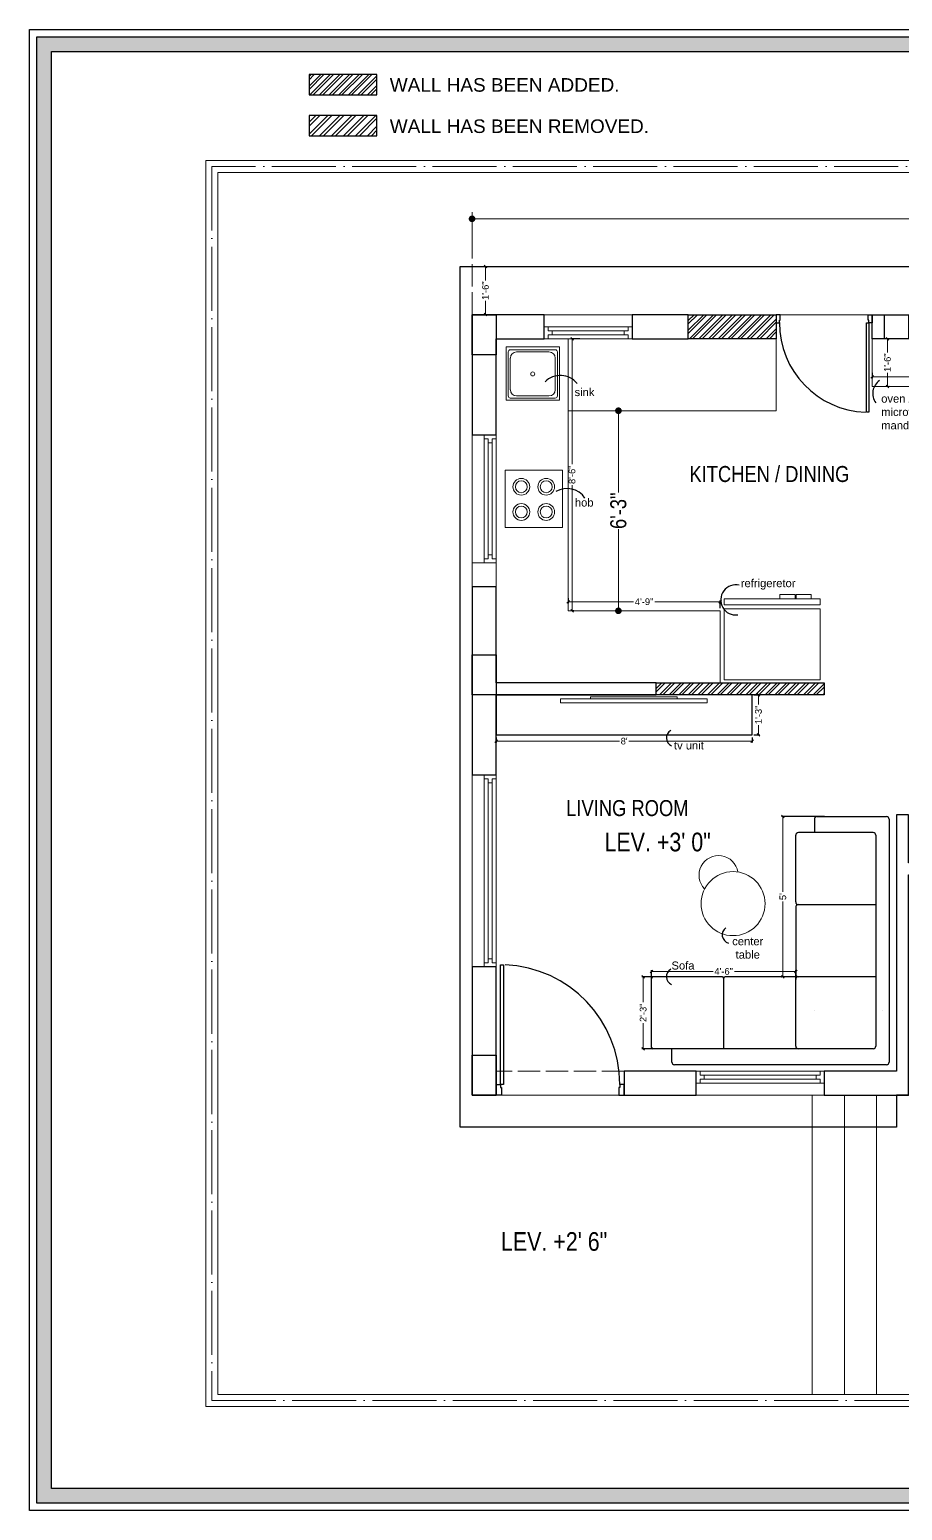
# Model space of a CAD drawing. Header units: millimetres. Extents: x 56222 to 154462, y -172610 to -121287.
# Drawn here: x 151867 to 152194, y -170544 to -169989 of the extents above; entities that cross this region are included whole.
import ezdxf

# ---------------------------------------------------------------- set-up
doc = ezdxf.new("R2010")
doc.units = ezdxf.units.MM
doc.header["$MEASUREMENT"] = 0
doc.header["$PDMODE"] = 35
doc.linetypes.add('ACAD_ISO02W100', pattern=[15, 12, -3])
doc.linetypes.add('ACAD_ISO04W100', pattern=[30, 24, -3, 0, -3])
doc.layers.get('Defpoints').update_dxf_attribs({"color": 220})
for name, color, linetype in [('AR DOOR', 40, 'Continuous'), ('AR ELE-5', 134, 'Continuous'), ('GROUND FLOOR  ( Text )', 251, 'Continuous'), ('str coll', 6, 'Continuous')]:
    doc.layers.add(name, color=color, linetype=linetype)
for name, color, linetype, lineweight in [('CENTERLINE ( COLUMN ) ~ DIM', 7, 'Continuous', 9), ('COLUMN', 1, 'Continuous', 30), ('dim05', 1, 'Continuous', 13), ('ELEVATION ( SPIRAL STAIR )', 250, 'Continuous', 9), ('FUR', 250, 'Continuous', 0), ('FURNITURE', 34, 'Continuous', 9), ('GROUND FLOOR', 7, 'Continuous', 9), ('GROUND FLOOR  ( PLINE )', 251, 'Continuous', 30), ('GROUND FLOOR ( DW_RAIL )', 7, 'Continuous', 9), ('Labelling', 1, 'Continuous', 25), ('NAME PLATE', 7, 'Continuous', 25), ('wall', 7, 'Continuous', 30)]:
    doc.layers.add(name, color=color, linetype=linetype, lineweight=lineweight)
doc.layers.add('XX~SLAB ( PLINE )', color=251, linetype='Continuous', plot=False)
doc.styles.add('Arial', font='arial.ttf')
doc.styles.add('Cn BT~6', font='swissc.ttf', dxfattribs={"height": 6})
doc.styles.add("Cn_BT_0'-0", font='swissc.ttf')
doc.styles.get("Standard").update_dxf_attribs({"font": 'arial.ttf', "height": 6})
doc.styles.add('style4', font='ARIALN.TTF')
doc.dimstyles.new('Cn BT~6', dxfattribs={"dimtxt": 0.18, "dimasz": 2.5, "dimexe": 2.5, "dimexo": 0, "dimgap": 0.09, "dimtad": 0, "dimdec": 3, "dimzin": 3, "dimdsep": 46, "dimlunit": 4, "dimtxsty": 'Cn BT~6', "dimblk": 'DOT', "dimcen": 0.09, "dimdle": 2, "dimclrd": 250, "dimclre": 250, "dimclrt": 5, "dimadec": 0, "dimazin": 0, "dimtfac": 0.75, "dimtdec": 3, "dimtofl": 0, "dimtmove": 0, "dimatfit": 3, "dimfxl": 1, "dimtolj": 1, "dimtzin": 0, "dimlwd": 15, "dimlwe": 15, "dimarcsym": 0})
doc.dimstyles.new('ISO-25', dxfattribs={"dimtxt": 2.5, "dimasz": 1, "dimexe": 0.5, "dimexo": 1, "dimtad": 0, "dimdec": 1, "dimlunit": 4, "dimtxsty": 'Standard', "dimblk": 'OBLIQUE', "dimcen": 2.5, "dimclrd": 1, "dimclre": 1, "dimclrt": 5, "dimadec": 0, "dimazin": 0, "dimtfac": 1, "dimtdec": 1, "dimtmove": 0, "dimatfit": 3, "dimfxl": 1, "dimlwd": -1, "dimarcsym": 0})

# ---------------------------------------------------------------- blocks, each defined once
blk = doc.blocks.new('_Dot')
at = {"color": 0, "linetype": 'ByBlock', "lineweight": -2}
blk.add_line((-0.5, 0), (-1, 0), dxfattribs=at)
at = {"color": 0, "linetype": 'ByBlock', "const_width": 0.5}
blk.add_lwpolyline([(-0.25, 0, 1), (0.25, 0, 1)], format="xyb", close=True, dxfattribs=at)
blk = doc.blocks.new('*D127')
at = {"layer": 'CENTERLINE ( COLUMN ) ~ DIM', "color": 250, "lineweight": 15, "transparency": 16777216}
for p, q in [((152033.19, -170071.58), (152033.19, -170057.16)), ((152035.69, -170059.66), (152226.85, -170059.66)), ((152435.69, -170059.66), (152244.54, -170059.66)), ((152438.19, -170071.58), (152438.19, -170057.16))]:
    blk.add_line(p, q, dxfattribs=at)
at = {"layer": 'Defpoints', "color": 0, "transparency": 16777216}
for p in [(152438.19, -170059.66), (152033.19, -170071.58), (152438.19, -170071.58)]:
    blk.add_point(p, dxfattribs=at)
at = {"layer": 'CENTERLINE ( COLUMN ) ~ DIM', "color": 250, "lineweight": 15, "transparency": 16777216, "xscale": 2.5, "yscale": 2.5, "zscale": 2.5, "rotation": 180}
blk.add_blockref('_Dot', (152033.19, -170059.66), dxfattribs=at)
at = {"layer": 'CENTERLINE ( COLUMN ) ~ DIM', "color": 250, "lineweight": 15, "transparency": 16777216, "xscale": 2.5, "yscale": 2.5, "zscale": 2.5}
blk.add_blockref('_Dot', (152438.19, -170059.66), dxfattribs=at)
at = {"layer": 'CENTERLINE ( COLUMN ) ~ DIM', "color": 5, "transparency": 16777216, "insert": (152235.69, -170059.66), "char_height": 6, "attachment_point": 5, "style": 'Cn BT~6'}
blk.add_mtext('\\A1;33\'-9"', dxfattribs=at)
blk = doc.blocks.new('_Oblique')
at = {"layer": 'wall', "color": 0, "lineweight": -2}
blk.add_line((-0.5, -0.5), (0.5, 0.5), dxfattribs=at)
blk = doc.blocks.new('*D126')
at = {"layer": 'Defpoints', "color": 0, "transparency": 16777216}
for p in [(152033.19, -170077.58), (152033.19, -170095.58), (152038.19, -170095.58)]:
    blk.add_point(p, dxfattribs=at)
at = {"layer": 'dim05', "color": 1, "linetype": 'Continuous', "lineweight": -2, "transparency": 16777216}
for p, q in [((152034.19, -170077.58), (152038.69, -170077.58)), ((152034.19, -170095.58), (152038.69, -170095.58))]:
    blk.add_line(p, q, dxfattribs=at)
at = {"layer": 'dim05', "color": 1, "linetype": 'Continuous', "transparency": 16777216}
for p, q in [((152038.19, -170077.58), (152038.19, -170082.75)), ((152038.19, -170095.58), (152038.19, -170090.41))]:
    blk.add_line(p, q, dxfattribs=at)
at = {"layer": 'dim05', "color": 1, "transparency": 16777216}
for p, rotation in [((152038.19, -170077.58), 90), ((152038.19, -170095.58), 270)]:
    blk.add_blockref('_Oblique', p, dxfattribs=dict(at, rotation=rotation))
at = {"layer": 'dim05', "color": 5, "lineweight": 25, "transparency": 16777216, "insert": (152038.19, -170086.58), "char_height": 2.5, "attachment_point": 5, "rotation": 90, "style": 'Arial'}
blk.add_mtext('1\'-6"', dxfattribs=at)
blk = doc.blocks.new('LAYOUT FILE')
at = {"layer": 'NAME PLATE', "true_color": 0xd39e00}
h = blk.add_hatch(color=42, dxfattribs=at)
h.paths.add_polyline_path([(3346889.83, -513806.18), (3346889.83, -514260.7), (3347535.56, -514260.7), (3347535.56, -513806.18)])
h.paths.add_polyline_path([(3346894.36, -513810.71), (3347531.03, -513810.71), (3347531.03, -514256.17), (3346894.36, -514256.17)], flags=16)
at = {"layer": 'NAME PLATE', "color": 42, "true_color": 0xd39e00}
for points in [[(3346887.56, -513803.91), (3347537.83, -513803.91), (3347537.83, -514262.96), (3346887.56, -514262.96)], [(3346889.83, -513806.18), (3347535.56, -513806.18), (3347535.56, -514260.7), (3346889.83, -514260.7)], [(3346894.36, -513810.71), (3347531.03, -513810.71), (3347531.03, -514256.17), (3346894.36, -514256.17)]]:
    blk.add_lwpolyline(points, close=True, dxfattribs=at)
blk = doc.blocks.new('*U157')
for points in [[(0, 0), (0, 1120), (30, 1120), (30, 0)], [(-40, 0), (0, 0), (0, -30), (10, -30), (10, -100), (-40, -100)], [(1160, 0), (1120, 0), (1120, -30), (1110, -30), (1110, -100), (1160, -100)]]:
    blk.add_lwpolyline(points, close=True)
at = {"layer": 'AR ELE-5', "linetype": 'ByBlock', "ltscale": 15}
blk.add_arc((-2, -1), 1122, 0.0347, 87.627, dxfattribs=at)
blk = doc.blocks.new('SED S')
at = {"layer": 'FURNITURE', "elevation": -0.07, "flags": 128}
for points in [[(3340639.61, -514630.85), (3340639.61, -514629.27), (3340645.24, -514629.27), (3340645.24, -514630.85)], [(3340645.71, -514630.85), (3340645.71, -514629.27), (3340651.34, -514629.27), (3340651.34, -514630.85)]]:
    blk.add_lwpolyline(points, dxfattribs=at)
at = {"layer": 'FURNITURE', "elevation": -0.07}
for points in [[(3340618.66, -514630.85), (3340618.66, -514633.06), (3340654.66, -514633.06), (3340654.66, -514630.85)], [(3340618.66, -514634.61), (3340618.66, -514661.17), (3340654.66, -514661.17), (3340654.66, -514634.61)]]:
    blk.add_lwpolyline(points, close=True, dxfattribs=at)
blk = doc.blocks.new('sf sfs')
at = {"layer": 'FURNITURE'}
blk.add_line((3348685.97, -514612.12), (3348664.42, -514612.12), dxfattribs=at)
blk.add_lwpolyline([(3348664.42, -514612.12), (3348664.42, -514590.57), (3348685.97, -514590.57), (3348685.97, -514612.12)], dxfattribs=at)
for centre, radius in [((3348670.49, -514596.83), 3.14), ((3348670.49, -514596.83), 2.24), ((3348679.82, -514596.83), 3.14), ((3348679.82, -514596.83), 2.24), ((3348670.49, -514606.3), 3.14), ((3348670.49, -514606.3), 2.24), ((3348679.82, -514606.3), 3.14), ((3348679.82, -514606.3), 2.24)]:
    blk.add_circle(centre, radius, dxfattribs=at)
blk = doc.blocks.new("SINK 20'' X 20''")
at = {"layer": 'FURNITURE'}
for p, q in [((3351628.98, -518299.55), (3351628.98, -518283)), ((3351629.75, -518282.23), (3351646.6, -518282.23)), ((3351629.75, -518297.22), (3351629.75, -518285.33)), ((3351632.08, -518283), (3351644.24, -518283)), ((3351646.57, -518285.33), (3351646.57, -518297.22)), ((3351647.38, -518283), (3351647.38, -518299.55)), ((3351646.6, -518300.32), (3351629.75, -518300.32)), ((3351644.24, -518299.55), (3351632.08, -518299.55))]:
    blk.add_line(p, q, dxfattribs=at)
blk.add_lwpolyline([(3351648.16, -518281.09), (3351628.16, -518281.09), (3351628.16, -518301.09), (3351648.16, -518301.09)], close=True, dxfattribs=at)
blk.add_circle((3351638.16, -518291.28), 0.762, dxfattribs=at)
for centre, radius, start, end in [((3351629.75, -518283), 0.775, 90, 180), ((3351632.08, -518285.33), 2.32, 90, 180), ((3351644.24, -518285.33), 2.32, 0, 90), ((3351646.6, -518283), 0.775, 0, 90), ((3351632.08, -518297.22), 2.32, 180, 270), ((3351644.24, -518297.22), 2.32, 270, 0), ((3351629.75, -518299.55), 0.775, 180, 270), ((3351646.6, -518299.55), 0.775, 270, 0)]:
    blk.add_arc(centre, radius, start, end, dxfattribs=at)
blk = doc.blocks.new('*U167')
for points in [[(-1160, 0), (-1120, 0), (-1120, 30), (-1110, 30), (-1110, 100), (-1160, 100)], [(0, 0), (0, -1120), (-30, -1120), (-30, 0)], [(40, 0), (0, 0), (0, 30), (-10, 30), (-10, 100), (40, 100)]]:
    blk.add_lwpolyline(points, close=True)
at = {"layer": 'AR ELE-5', "linetype": 'ByBlock', "ltscale": 15}
blk.add_arc((2, 1), 1122, 180.0347, 267.627, dxfattribs=at)
blk = doc.blocks.new('*D212')
at = {"layer": 'Defpoints', "color": 0, "transparency": 16777216}
for p in [(152183.14, -170116.39), (152270.19, -170116.39), (152270.19, -170118.86)]:
    blk.add_point(p, dxfattribs=at)
at = {"layer": 'dim05', "color": 1, "linetype": 'Continuous', "lineweight": -2, "transparency": 16777216}
for p, q in [((152183.14, -170117.39), (152183.14, -170119.36)), ((152270.19, -170117.39), (152270.19, -170119.36))]:
    blk.add_line(p, q, dxfattribs=at)
at = {"layer": 'dim05', "color": 1, "linetype": 'Continuous', "transparency": 16777216}
for p, q in [((152183.14, -170118.86), (152222.73, -170118.86)), ((152270.19, -170118.86), (152230.6, -170118.86))]:
    blk.add_line(p, q, dxfattribs=at)
at = {"layer": 'dim05', "color": 1, "transparency": 16777216, "rotation": 180}
blk.add_blockref('_Oblique', (152183.14, -170118.86), dxfattribs=at)
at = {"layer": 'dim05', "color": 1, "transparency": 16777216}
blk.add_blockref('_Oblique', (152270.19, -170118.86), dxfattribs=at)
at = {"layer": 'dim05', "color": 5, "lineweight": 25, "transparency": 16777216, "insert": (152226.66, -170118.86), "char_height": 2.5, "attachment_point": 5, "style": 'Arial'}
blk.add_mtext('7\'-3"', dxfattribs=at)
blk = doc.blocks.new('*D213')
at = {"layer": 'Defpoints', "color": 0, "transparency": 16777216}
for p in [(152188.5, -170104.58), (152188.85, -170104.58), (152188.5, -170122.55)]:
    blk.add_point(p, dxfattribs=at)
at = {"layer": 'dim05', "color": 1, "linetype": 'Continuous', "transparency": 16777216}
for p, q in [((152188.85, -170104.58), (152188.85, -170109.74)), ((152188.85, -170122.55), (152188.85, -170117.4))]:
    blk.add_line(p, q, dxfattribs=at)
at = {"layer": 'dim05', "color": 1, "linetype": 'Continuous', "lineweight": -2, "transparency": 16777216}
for p, q in [((152189.5, -170104.58), (152189.35, -170104.58)), ((152189.5, -170122.55), (152189.35, -170122.55))]:
    blk.add_line(p, q, dxfattribs=at)
at = {"layer": 'dim05', "color": 1, "transparency": 16777216}
for p, rotation in [((152188.85, -170104.58), 90), ((152188.85, -170122.55), 270)]:
    blk.add_blockref('_Oblique', p, dxfattribs=dict(at, rotation=rotation))
at = {"layer": 'dim05', "color": 5, "lineweight": 25, "transparency": 16777216, "insert": (152188.85, -170113.57), "char_height": 2.5, "attachment_point": 5, "rotation": 90, "style": 'Arial'}
blk.add_mtext('1\'-6"', dxfattribs=at)
blk = doc.blocks.new('*D214')
at = {"layer": 'Defpoints', "color": 0, "transparency": 16777216}
for p in [(152074.62, -170104.58), (152070.65, -170206.58), (152072.35, -170206.58)]:
    blk.add_point(p, dxfattribs=at)
at = {"layer": 'dim05', "color": 1, "linetype": 'Continuous', "lineweight": -2, "transparency": 16777216}
for p, q in [((152073.62, -170104.58), (152070.15, -170104.58)), ((152071.35, -170206.58), (152070.15, -170206.58))]:
    blk.add_line(p, q, dxfattribs=at)
at = {"layer": 'dim05', "color": 1, "linetype": 'Continuous', "transparency": 16777216}
for p, q in [((152070.65, -170104.58), (152070.65, -170151.63)), ((152070.65, -170206.58), (152070.65, -170159.53))]:
    blk.add_line(p, q, dxfattribs=at)
at = {"layer": 'dim05', "color": 1, "transparency": 16777216}
for p, rotation in [((152070.65, -170104.58), 90), ((152070.65, -170206.58), 270)]:
    blk.add_blockref('_Oblique', p, dxfattribs=dict(at, rotation=rotation))
at = {"layer": 'dim05', "color": 5, "lineweight": 25, "transparency": 16777216, "insert": (152070.65, -170155.58), "char_height": 2.5, "attachment_point": 5, "rotation": 90, "style": 'Arial'}
blk.add_mtext('8\'-6"', dxfattribs=at)
blk = doc.blocks.new('*D215')
at = {"layer": 'Defpoints', "color": 0, "transparency": 16777216}
for p in [(152069.19, -170200.81), (152126.14, -170203.19), (152126.14, -170206.58)]:
    blk.add_point(p, dxfattribs=at)
at = {"layer": 'dim05', "color": 1, "linetype": 'Continuous', "lineweight": -2, "transparency": 16777216}
for p, q in [((152069.19, -170201.81), (152069.19, -170203.69)), ((152126.14, -170205.58), (152126.14, -170202.69))]:
    blk.add_line(p, q, dxfattribs=at)
at = {"layer": 'dim05', "color": 1, "linetype": 'Continuous', "transparency": 16777216}
for p, q in [((152069.19, -170203.19), (152093.67, -170203.19)), ((152126.14, -170203.19), (152101.66, -170203.19))]:
    blk.add_line(p, q, dxfattribs=at)
at = {"layer": 'dim05', "color": 1, "transparency": 16777216, "rotation": 180}
blk.add_blockref('_Oblique', (152069.19, -170203.19), dxfattribs=at)
at = {"layer": 'dim05', "color": 1, "transparency": 16777216}
blk.add_blockref('_Oblique', (152126.14, -170203.19), dxfattribs=at)
at = {"layer": 'dim05', "color": 5, "lineweight": 25, "transparency": 16777216, "insert": (152097.66, -170203.19), "char_height": 2.5, "attachment_point": 5, "style": 'Arial'}
blk.add_mtext('4\'-9"', dxfattribs=at)
blk = doc.blocks.new('*D225')
at = {"layer": 'Defpoints', "color": 0, "transparency": 16777216}
for p in [(152042.19, -170253.08), (152138.19, -170253.08), (152138.19, -170255.43)]:
    blk.add_point(p, dxfattribs=at)
at = {"layer": 'dim05', "color": 1, "linetype": 'Continuous', "lineweight": -2, "transparency": 16777216}
for p, q in [((152042.19, -170254.08), (152042.19, -170255.93)), ((152138.19, -170254.08), (152138.19, -170255.93))]:
    blk.add_line(p, q, dxfattribs=at)
at = {"layer": 'dim05', "color": 1, "linetype": 'Continuous', "transparency": 16777216}
for p, q in [((152042.19, -170255.43), (152088.42, -170255.43)), ((152138.19, -170255.43), (152091.97, -170255.43))]:
    blk.add_line(p, q, dxfattribs=at)
at = {"layer": 'dim05', "color": 1, "transparency": 16777216, "rotation": 180}
blk.add_blockref('_Oblique', (152042.19, -170255.43), dxfattribs=at)
at = {"layer": 'dim05', "color": 1, "transparency": 16777216}
blk.add_blockref('_Oblique', (152138.19, -170255.43), dxfattribs=at)
at = {"layer": 'dim05', "color": 5, "lineweight": 25, "transparency": 16777216, "insert": (152090.19, -170255.43), "char_height": 2.5, "attachment_point": 5, "style": 'Arial'}
blk.add_mtext("8'", dxfattribs=at)
blk = doc.blocks.new('*D226')
at = {"layer": 'Defpoints', "color": 0, "transparency": 16777216}
for p in [(152137.8, -170238.08), (152140.53, -170238.08), (152137.8, -170253.08)]:
    blk.add_point(p, dxfattribs=at)
at = {"layer": 'dim05', "color": 1, "linetype": 'Continuous', "lineweight": -2, "transparency": 16777216}
for p, q in [((152138.8, -170238.08), (152141.03, -170238.08)), ((152138.8, -170253.08), (152141.03, -170253.08))]:
    blk.add_line(p, q, dxfattribs=at)
at = {"layer": 'dim05', "color": 1, "linetype": 'Continuous', "transparency": 16777216}
for p, q in [((152140.53, -170238.08), (152140.53, -170241.75)), ((152140.53, -170253.08), (152140.53, -170249.41))]:
    blk.add_line(p, q, dxfattribs=at)
at = {"layer": 'dim05', "color": 1, "transparency": 16777216}
for p, rotation in [((152140.53, -170238.08), 90), ((152140.53, -170253.08), 270)]:
    blk.add_blockref('_Oblique', p, dxfattribs=dict(at, rotation=rotation))
at = {"layer": 'dim05', "color": 5, "lineweight": 25, "transparency": 16777216, "insert": (152140.53, -170245.58), "char_height": 2.5, "attachment_point": 5, "rotation": 90, "style": 'Arial'}
blk.add_mtext('1\'-3"', dxfattribs=at)
blk = doc.blocks.new('*D227')
at = {"layer": 'Defpoints', "color": 0, "transparency": 16777216}
for p in [(152154.48, -170341.75), (152100.48, -170352.31), (152154.48, -170352.31)]:
    blk.add_point(p, dxfattribs=at)
at = {"layer": 'dim05', "color": 1, "linetype": 'Continuous', "lineweight": -2, "transparency": 16777216}
for p, q in [((152100.48, -170351.31), (152100.48, -170341.25)), ((152154.48, -170351.31), (152154.48, -170341.25))]:
    blk.add_line(p, q, dxfattribs=at)
at = {"layer": 'dim05', "color": 1, "linetype": 'Continuous', "transparency": 16777216}
for p, q in [((152100.48, -170341.75), (152123.48, -170341.75)), ((152154.48, -170341.75), (152131.48, -170341.75))]:
    blk.add_line(p, q, dxfattribs=at)
at = {"layer": 'dim05', "color": 1, "transparency": 16777216, "rotation": 180}
blk.add_blockref('_Oblique', (152100.48, -170341.75), dxfattribs=at)
at = {"layer": 'dim05', "color": 1, "transparency": 16777216}
blk.add_blockref('_Oblique', (152154.48, -170341.75), dxfattribs=at)
at = {"layer": 'dim05', "color": 5, "lineweight": 25, "transparency": 16777216, "insert": (152127.48, -170341.75), "char_height": 2.5, "attachment_point": 5, "style": 'Arial'}
blk.add_mtext('4\'-6"', dxfattribs=at)
blk = doc.blocks.new('*D228')
at = {"layer": 'Defpoints', "color": 0, "transparency": 16777216}
for p in [(152149.66, -170283.72), (152166.23, -170283.72), (152150.07, -170343.72)]:
    blk.add_point(p, dxfattribs=at)
at = {"layer": 'dim05', "color": 1, "linetype": 'Continuous', "lineweight": -2, "transparency": 16777216}
for p, q in [((152165.23, -170283.72), (152149.16, -170283.72)), ((152149.07, -170343.72), (152149.16, -170343.72))]:
    blk.add_line(p, q, dxfattribs=at)
at = {"layer": 'dim05', "color": 1, "linetype": 'Continuous', "transparency": 16777216}
for p, q in [((152149.66, -170283.72), (152149.66, -170311.95)), ((152149.66, -170343.72), (152149.66, -170315.5))]:
    blk.add_line(p, q, dxfattribs=at)
at = {"layer": 'dim05', "color": 1, "transparency": 16777216}
for p, rotation in [((152149.66, -170283.72), 90), ((152149.66, -170343.72), 270)]:
    blk.add_blockref('_Oblique', p, dxfattribs=dict(at, rotation=rotation))
at = {"layer": 'dim05', "color": 5, "lineweight": 25, "transparency": 16777216, "insert": (152149.66, -170313.72), "char_height": 2.5, "attachment_point": 5, "rotation": 90, "style": 'Arial'}
blk.add_mtext("5'", dxfattribs=at)
blk = doc.blocks.new('*D231')
at = {"layer": 'Defpoints', "color": 0, "transparency": 16777216}
for p in [(152097.32, -170343.72), (152104.42, -170343.72), (152106.29, -170370.72)]:
    blk.add_point(p, dxfattribs=at)
at = {"layer": 'dim05', "color": 1, "linetype": 'Continuous', "lineweight": -2, "transparency": 16777216}
for p, q in [((152103.42, -170343.72), (152096.82, -170343.72)), ((152105.29, -170370.72), (152096.82, -170370.72))]:
    blk.add_line(p, q, dxfattribs=at)
at = {"layer": 'dim05', "color": 1, "linetype": 'Continuous', "transparency": 16777216}
for p, q in [((152097.32, -170343.72), (152097.32, -170353.25)), ((152097.32, -170370.72), (152097.32, -170361.19))]:
    blk.add_line(p, q, dxfattribs=at)
at = {"layer": 'dim05', "color": 1, "transparency": 16777216}
for p, rotation in [((152097.32, -170343.72), 90), ((152097.32, -170370.72), 270)]:
    blk.add_blockref('_Oblique', p, dxfattribs=dict(at, rotation=rotation))
at = {"layer": 'dim05', "color": 5, "lineweight": 25, "transparency": 16777216, "insert": (152097.32, -170357.22), "char_height": 2.5, "attachment_point": 5, "rotation": 90, "style": 'Arial'}
blk.add_mtext('2\'-3"', dxfattribs=at)
blk = doc.blocks.new('*D279')
at = {"layer": 'Defpoints', "color": 0, "transparency": 16777216}
for p in [(152069.19, -170131.58), (152069.19, -170206.58), (152088.03, -170206.58)]:
    blk.add_point(p, dxfattribs=at)
at = {"layer": 'ELEVATION ( SPIRAL STAIR )', "color": 250, "lineweight": 15, "transparency": 16777216}
for p, q in [((152069.19, -170131.58), (152090.53, -170131.58)), ((152088.03, -170134.08), (152088.03, -170162.25)), ((152088.03, -170204.08), (152088.03, -170175.92)), ((152069.19, -170206.58), (152090.53, -170206.58))]:
    blk.add_line(p, q, dxfattribs=at)
at = {"layer": 'ELEVATION ( SPIRAL STAIR )', "color": 250, "lineweight": 15, "transparency": 16777216, "xscale": 2.5, "yscale": 2.5, "zscale": 2.5}
for p, rotation in [((152088.03, -170131.58), 90), ((152088.03, -170206.58), 270)]:
    blk.add_blockref('_Dot', p, dxfattribs=dict(at, rotation=rotation))
at = {"layer": 'ELEVATION ( SPIRAL STAIR )', "color": 5, "transparency": 16777216, "insert": (152088.03, -170169.08), "char_height": 6, "attachment_point": 5, "rotation": 90, "style": 'Cn BT~6'}
blk.add_mtext('\\A1;6\'-3"', dxfattribs=at)

msp = doc.modelspace()

# ---------------------------------------------------------------- hatches: boundary and pattern name
at = {"layer": 'ELEVATION ( SPIRAL STAIR )', "lineweight": 5}
h = msp.add_hatch(dxfattribs=at)
h.set_pattern_fill('ANSI32', color=2, scale=8.479723)
h.set_pattern_definition([(45, (-105761.9298, 119313.44), (-2.24852616, 2.24852616), []), (45, (-105760.4308, 119313.44), (-2.24852616, 2.24852616), [])])
h.paths.add_polyline_path([(151997.5502, -170020.9416), (151972.1111, -170020.9416), (151972.1111, -170028.5733), (151997.5502, -170028.5733)])
at = {"layer": 'GROUND FLOOR  ( PLINE )', "lineweight": 5}
h = msp.add_hatch(dxfattribs=at)
h.set_pattern_fill('ANSI32', color=3, scale=6.783779)
h.set_pattern_definition([(45, (-105761.9298, 119313.44), (-1.798820929, 1.798820929), []), (45, (-105760.7306, 119313.44), (-1.798820929, 1.798820929), [])])
h.paths.add_polyline_path([(151997.5502, -170005.5684), (151972.1111, -170005.5684), (151972.1111, -170013.2002), (151997.5502, -170013.2002)])
h = msp.add_hatch(dxfattribs=at)
h.set_pattern_fill('ANSI32', color=3, scale=6.7837785)
h.paths.add_polyline_path([(152114.1942, -170095.5832), (152147.1357, -170095.5832), (152147.1357, -170104.5832), (152114.1942, -170104.5832)])
h.paths.add_polyline_path([(152102.1942, -170233.5832), (152165.1357, -170233.5832), (152165.1357, -170238.0832), (152102.1942, -170238.0832)])
h.paths.add_polyline_path([(152357.1942, -170233.5832), (152363.1942, -170233.5832), (152363.1942, -170238.0832), (152357.1942, -170238.0832)])

# ---------------------------------------------------------------- linework, layer by layer
at = {"lineweight": 9}
for points in [[(152110.0491, -170239.6209), (152110.0491, -170238.855), (152077.6122, -170238.855), (152077.6122, -170239.6209)], [(152121.3307, -170241.0676), (152121.3307, -170239.6209), (152066.3307, -170239.6209), (152066.3307, -170241.0676)]]:
    msp.add_lwpolyline(points, close=True, dxfattribs=at)
at = {"layer": 'COLUMN'}
for points in [[(152033.1942, -170095.5832), (152042.1942, -170095.5832), (152042.1942, -170110.5832), (152033.1942, -170110.5832)], [(152187.6942, -170095.5832), (152196.6942, -170095.5832), (152196.6942, -170104.5832), (152187.6942, -170104.5832)], [(152033.1942, -170223.0832), (152042.1942, -170223.0832), (152042.1942, -170238.0832), (152033.1942, -170238.0832)], [(152033.1942, -170373.0832), (152042.1942, -170373.0832), (152042.1942, -170388.0832), (152033.1942, -170388.0832)]]:
    msp.add_lwpolyline(points, close=True, dxfattribs=at)
at = {"layer": 'dim05', "color": 27, "lineweight": 25, "true_color": 0x7d5120}
msp.add_lwpolyline([(152138.1942, -170253.0832), (152138.1942, -170238.0832), (152042.1942, -170238.0832), (152042.1942, -170253.0832)], close=True, dxfattribs=at)
at = {"layer": 'ELEVATION ( SPIRAL STAIR )', "color": 5}
for p, q in [((152147.1357, -170104.5832), (152147.1357, -170131.5832)), ((152147.1357, -170131.5832), (152069.1942, -170131.5832))]:
    msp.add_line(p, q, dxfattribs=at)
at = {"layer": 'ELEVATION ( SPIRAL STAIR )', "color": 2, "lineweight": 30}
msp.add_lwpolyline([(151997.5502, -170020.9416), (151972.1111, -170020.9416), (151972.1111, -170028.5733), (151997.5502, -170028.5733)], close=True, dxfattribs=at)
at = {"layer": 'FUR'}
for p, q in [((152161.4735, -170356.3945), (152161.4735, -170356.3945)), ((152187.0629, -170356.3945), (152187.0629, -170356.3945))]:
    msp.add_line(p, q, dxfattribs=at)
at = {"layer": 'FURNITURE'}
for p, q in [((152069.1942, -170104.5832), (152069.1942, -170206.5832)), ((152126.1357, -170206.5832), (152069.1942, -170206.5832)), ((152126.1357, -170233.5832), (152126.1357, -170206.5832))]:
    msp.add_line(p, q, dxfattribs=at)
at = {"layer": 'FURNITURE', "lineweight": 30}
for p, q in [((152161.4783, -170284.7207), (152161.4783, -170289.7207)), ((152162.4783, -170283.7207), (152188.4783, -170283.7207)), ((152189.4783, -170284.7207), (152189.4783, -170375.7207)), ((152154.4783, -170315.7207), (152154.4783, -170290.7207)), ((152180.4783, -170289.7207), (152155.4783, -170289.7207)), ((152183.4783, -170289.7207), (152180.4783, -170289.7207)), ((152184.4783, -170290.7207), (152184.4783, -170369.7207)), ((152155.4783, -170316.7207), (152184.4783, -170316.7207)), ((152154.4783, -170317.7207), (152154.4783, -170342.7207)), ((152100.4783, -170370.2207), (152100.4783, -170344.2207)), ((152126.9783, -170343.7207), (152100.9783, -170343.7207)), ((152127.4783, -170370.7207), (152127.4783, -170344.2207)), ((152184.4783, -170343.7207), (152127.9783, -170343.7207)), ((152154.4783, -170369.7207), (152154.4783, -170344.7207)), ((152183.4783, -170370.7207), (152100.9783, -170370.7207)), ((152108.0646, -170375.7207), (152108.0646, -170370.7207)), ((152188.4783, -170376.7207), (152109.0646, -170376.7207))]:
    msp.add_line(p, q, dxfattribs=at)
at = {"layer": 'FURNITURE'}
msp.add_lwpolyline([(152183.1357, -170104.5832), (152270.1942, -170104.5832), (152270.1942, -170122.5541), (152183.1357, -170122.5541)], close=True, dxfattribs=at)
msp.add_circle((152130.9897, -170316.3384, 0.0693), 12, dxfattribs=at)
at = {"layer": 'FURNITURE', "lineweight": 30}
for centre, radius, start, end in [((152162.4783, -170284.7207), 1, 90, 180), ((152188.4783, -170284.7207), 1, 0, 90), ((152155.4783, -170290.7207), 1, 90, 180), ((152183.4783, -170290.7207), 1, 0, 90), ((152155.4783, -170315.7207), 1, 180, 270), ((152155.4783, -170317.7207), 1, 90, 180), ((152100.9783, -170344.2207), 0.5, 90, 180), ((152126.9783, -170344.2207), 0.5, 0, 90), ((152127.9783, -170344.2207), 0.5, 90, 180), ((152155.4783, -170342.7207), 1, 180, 270), ((152155.4783, -170344.7207), 1, 90, 180), ((152100.9783, -170370.2207), 0.5, 180, 270), ((152155.4783, -170369.7207), 1, 180, 270), ((152155.4783, -170369.7207), 1, 180, 270), ((152183.4783, -170369.7207), 1, 270, 0), ((152109.0646, -170375.7207), 1, 180, 270), ((152188.4783, -170375.7207), 1, 270, 0)]:
    msp.add_arc(centre, radius, start, end, dxfattribs=at)
at = {"layer": 'FURNITURE'}
msp.add_arc((152125.5532, -170305.6405, 0.0693), 7.3133, 9.197776, 224.680269, dxfattribs=at)
at = {"layer": 'GROUND FLOOR'}
for p, q in [((151933.4442, -170037.8332), (152433.6942, -170037.8332)), ((151933.4442, -170037.8332), (151933.4442, -170504.8332)), ((151937.9442, -170042.3332), (152433.6942, -170042.3332)), ((151937.9442, -170042.3332), (151937.9442, -170500.3332)), ((152033.1942, -170095.5832), (152033.1942, -170388.0832)), ((152433.6942, -170095.5832), (152033.1942, -170095.5832)), ((152060.1942, -170095.5832), (152060.1942, -170104.5832)), ((152093.1942, -170095.5832), (152093.1942, -170104.5832)), ((152147.1357, -170095.5832), (152147.1357, -170104.5832)), ((152183.1357, -170095.5832), (152183.1357, -170104.5832)), ((152042.1942, -170104.5832), (152042.1942, -170224.5832)), ((152147.1357, -170104.5832), (152042.1942, -170104.5832)), ((152270.1942, -170104.5832), (152183.1357, -170104.5832)), ((152042.1942, -170140.5832), (152033.1942, -170140.5832)), ((152042.1942, -170188.5832), (152033.1942, -170188.5832)), ((152042.1942, -170229.0832), (152042.1942, -170388.0832)), ((152165.1357, -170238.0832), (152042.1942, -170238.0832)), ((152165.1357, -170233.5832), (152165.1357, -170238.0832)), ((152042.1942, -170268.0832), (152033.1942, -170268.0832)), ((152042.1942, -170340.0832), (152033.1942, -170340.0832)), ((152192.1942, -170379.0832), (152090.1942, -170379.0832)), ((152090.1942, -170379.0832), (152090.1942, -170388.0832)), ((152117.1942, -170388.0832), (152117.1942, -170379.0832)), ((152165.1942, -170388.0832), (152165.1942, -170379.0832)), ((152433.6942, -170388.0832), (152033.1942, -170388.0832)), ((152160.6942, -170388.0832), (152160.6942, -170500.3332)), ((152172.6942, -170388.0832), (152172.6942, -170500.3332)), ((152184.6942, -170388.0832), (152184.6942, -170500.3332)), ((151933.4442, -170504.8332), (152433.6942, -170504.8332)), ((151937.9442, -170500.3332), (152433.6942, -170500.3332))]:
    msp.add_line(p, q, dxfattribs=at)
at = {"layer": 'GROUND FLOOR', "linetype": 'ACAD_ISO02W100', "ltscale": 0.7}
for p, q in [((152033.1942, -170095.5832), (152033.1942, -170071.5832)), ((152090.1942, -170379.0832), (152042.1942, -170379.0832))]:
    msp.add_line(p, q, dxfattribs=at)
at = {"layer": 'GROUND FLOOR', "color": 1, "linetype": 'ACAD_ISO04W100'}
msp.add_lwpolyline([(152433.6942, -170040.0832), (151935.6942, -170040.0832), (151935.6942, -170502.5832), (152433.6942, -170502.5832)], dxfattribs=at)
at = {"layer": 'GROUND FLOOR', "color": 1, "linetype": 'ACAD_ISO02W100', "ltscale": 0.7}
msp.add_lwpolyline([(152192.1942, -170388.0832), (152192.1942, -170400.0832), (152028.6942, -170400.0832), (152028.6942, -170077.5832), (152433.6942, -170077.5832)], dxfattribs=at)
at = {"layer": 'GROUND FLOOR  ( PLINE )', "color": 3}
for points in [[(151997.5502, -170005.5684), (151972.1111, -170005.5684), (151972.1111, -170013.2002), (151997.5502, -170013.2002)], [(152114.1942, -170095.5832), (152147.1357, -170095.5832), (152147.1357, -170104.5832), (152114.1942, -170104.5832)], [(152102.1942, -170233.5832), (152165.1357, -170233.5832), (152165.1357, -170238.0832), (152102.1942, -170238.0832)]]:
    msp.add_lwpolyline(points, close=True, dxfattribs=at)
at = {"layer": 'GROUND FLOOR  ( PLINE )'}
for points in [[(152060.1942, -170095.5832), (152033.1942, -170095.5832), (152033.1942, -170140.5832), (152042.1942, -170140.5832), (152042.1942, -170104.5832), (152060.1942, -170104.5832)], [(152114.1942, -170095.5832), (152093.1942, -170095.5832), (152093.1942, -170104.5832), (152114.1942, -170104.5832)], [(152042.1942, -170238.0832), (152102.1942, -170238.0832), (152102.1942, -170233.5832), (152042.1942, -170233.5832), (152042.1942, -170197.5832), (152033.1942, -170197.5832), (152033.1942, -170268.0832), (152042.1942, -170268.0832)], [(152196.6942, -170305.5832), (152238.6942, -170305.5832), (152238.6942, -170283.0832), (152234.1942, -170283.0832), (152234.1942, -170301.0832), (152196.6942, -170301.0832), (152196.6942, -170283.0832), (152192.1942, -170283.0832), (152192.1942, -170379.0832), (152165.1942, -170379.0832), (152165.1942, -170388.0832), (152196.6942, -170388.0832)], [(152042.1942, -170340.0832), (152033.1942, -170340.0832), (152033.1942, -170388.0832), (152042.1942, -170388.0832)], [(152117.1942, -170379.0832), (152090.1942, -170379.0832), (152090.1942, -170388.0832), (152117.1942, -170388.0832)]]:
    msp.add_lwpolyline(points, close=True, dxfattribs=at)
msp.add_lwpolyline([(152270.1942, -170233.5832), (152270.1942, -170233.5832), (152270.1942, -170104.5832), (152183.1357, -170104.5832), (152183.1357, -170095.5832), (152322.6942, -170095.5832), (152322.6942, -170104.5832), (152274.6942, -170104.5832), (152274.6942, -170233.5832), (152292.6942, -170233.5832), (152292.6942, -170238.0832), (152270.1942, -170238.0832)], dxfattribs=at)
at = {"layer": 'GROUND FLOOR ( DW_RAIL )'}
for points in [[(152093.1942, -170100.0832), (152091.6942, -170100.0832), (152091.6942, -170101.5832), (152090.1942, -170101.5832), (152090.1942, -170103.0832), (152063.1942, -170103.0832), (152063.1942, -170101.5832), (152061.6942, -170101.5832), (152061.6942, -170100.0832), (152060.1942, -170100.0832), (152060.1942, -170104.5832), (152061.6942, -170104.5832), (152061.6942, -170103.0832), (152063.1942, -170103.0832), (152063.1942, -170101.5832), (152090.1942, -170101.5832), (152090.1942, -170103.0832), (152091.6942, -170103.0832), (152091.6942, -170104.5832), (152093.1942, -170104.5832), (152093.1942, -170100.0832), (152060.1942, -170100.0832), (152060.1942, -170104.5832), (152093.1942, -170104.5832)], [(152042.1942, -170188.5832), (152042.1942, -170187.0832), (152040.6942, -170187.0832), (152040.6942, -170185.5832), (152039.1942, -170185.5832), (152039.1942, -170143.5832), (152040.6942, -170143.5832), (152040.6942, -170142.0832), (152042.1942, -170142.0832), (152042.1942, -170140.5832), (152037.6942, -170140.5832), (152037.6942, -170142.0832), (152039.1942, -170142.0832), (152039.1942, -170143.5832), (152040.6942, -170143.5832), (152040.6942, -170185.5832), (152039.1942, -170185.5832), (152039.1942, -170187.0832), (152037.6942, -170187.0832), (152037.6942, -170188.5832), (152042.1942, -170188.5832), (152042.1942, -170140.5832), (152037.6942, -170140.5832), (152037.6942, -170188.5832)], [(152042.1942, -170340.0832), (152042.1942, -170338.5832), (152040.6942, -170338.5832), (152040.6942, -170337.0832), (152039.1942, -170337.0832), (152039.1942, -170271.0832), (152040.6942, -170271.0832), (152040.6942, -170269.5832), (152042.1942, -170269.5832), (152042.1942, -170268.0832), (152037.6942, -170268.0832), (152037.6942, -170269.5832), (152039.1942, -170269.5832), (152039.1942, -170271.0832), (152040.6942, -170271.0832), (152040.6942, -170337.0832), (152039.1942, -170337.0832), (152039.1942, -170338.5832), (152037.6942, -170338.5832), (152037.6942, -170340.0832), (152042.1942, -170340.0832), (152042.1942, -170268.0832), (152037.6942, -170268.0832), (152037.6942, -170340.0832)], [(152165.1942, -170379.0832), (152163.6942, -170379.0832), (152163.6942, -170380.5832), (152162.1942, -170380.5832), (152162.1942, -170382.0832), (152120.1942, -170382.0832), (152120.1942, -170380.5832), (152118.6942, -170380.5832), (152118.6942, -170379.0832), (152117.1942, -170379.0832), (152117.1942, -170383.5832), (152118.6942, -170383.5832), (152118.6942, -170382.0832), (152120.1942, -170382.0832), (152120.1942, -170380.5832), (152162.1942, -170380.5832), (152162.1942, -170382.0832), (152163.6942, -170382.0832), (152163.6942, -170383.5832), (152165.1942, -170383.5832), (152165.1942, -170379.0832), (152117.1942, -170379.0832), (152117.1942, -170383.5832), (152165.1942, -170383.5832)]]:
    msp.add_lwpolyline(points, close=True, dxfattribs=at)
at = {"layer": 'Labelling', "color": 1}
for centre, radius, start, end in [((152066.2517, -170126.4339, -0.0006), 8.0781, 38.947826, 134.850874), ((152068.7532, -170168.7219, -0.0006), 8.0052, 32.564404, 121.051389), ((152132.0274, -170202.4949, -0.0006), 5.6449, 76.564911, 277.286303), ((152109.2748, -170254.1844, -0.0006), 3.242, 120.46022, 245.722297), ((152130.1749, -170328.0433), 3.2545, 125.238788, 253.810216), ((152109.2748, -170343.7061, -0.0006), 3.242, 120.46022, 245.722297)]:
    msp.add_arc(centre, radius, start, end, dxfattribs=at)
at = {"layer": 'Labelling'}
msp.add_arc((152189.0918, -170125.0925, -0.0006), 5.7669, 123.505647, 217.424372, dxfattribs=at)
at = {"layer": 'XX~SLAB ( PLINE )'}
msp.add_lwpolyline([(152028.6942, -170077.5832), (152433.6942, -170077.5832), (152433.6942, -170388.0832), (152424.6942, -170388.0832), (152424.6942, -170370.0832), (152339.1942, -170370.0832), (152339.1942, -170388.0832), (152192.1942, -170388.0832), (152192.1942, -170400.0832), (152028.6942, -170400.0832)], close=True, dxfattribs=at)

# ---------------------------------------------------------------- block references
at = {"lineweight": 35}
for name, p in [('sf sfs', (-3196618.8399, 344436.7603)), ('SED S', (-3188491.033, 344428.7683, 0.0693))]:
    msp.add_blockref(name, p, dxfattribs=at)
at = {"layer": 'AR DOOR', "linetype": 'ByBlock', "lineweight": -2, "extrusion": (0, 0, -1)}
for name, p, xscale, yscale, zscale in [('*U167', (-152181.9357, -170098.5832), -0.02999999999997555, 0.02999999999997555, -0.02999999999997555), ('*U157', (-152043.7942, -170384.0832), -0.04000000000002399, 0.04000000000002399, -0.04000000000002399)]:
    msp.add_blockref(name, p, dxfattribs=dict(at, xscale=xscale, yscale=yscale, zscale=zscale))
at = {"layer": 'NAME PLATE', "lineweight": 0, "xscale": 1.209046105522275, "yscale": 1.209046105522275, "zscale": 1.209046105522275}
msp.add_blockref('LAYOUT FILE', (-3894673.9776, 451223.8808, 0.1256), dxfattribs=at)
at = {"layer": 'str coll', "lineweight": 5}
msp.add_blockref("SINK 20'' X 20''", (-3199582.224, 348173.4904, -0.0006), dxfattribs=at)

# ---------------------------------------------------------------- texts
at = {"layer": 'GROUND FLOOR  ( Text )', "char_height": 6, "attachment_point": 5, "style": "Cn_BT_0'-0"}
for s, insert in [('KITCHEN / DINING', (152144.6094, -170155.3492)), ('LIVING ROOM', (152091.3834, -170280.5611))]:
    msp.add_mtext(s, dxfattribs=dict(at, insert=insert))
at = {"layer": 'GROUND FLOOR  ( Text )', "color": 1, "char_height": 7, "attachment_point": 5, "style": "Cn_BT_0'-0"}
for s, insert in [('LEV. +3\' 0"', (152102.7389, -170293.2899)), ('LEV. +2\' 6"', (152063.9375, -170443.0146))]:
    msp.add_mtext(s, dxfattribs=dict(at, insert=insert))
at = {"layer": 'Labelling', "attachment_point": 5, "style": 'style4'}
for s, insert, char_height, width in [('\\A1;\\pxql;{\\fArial|b0|i0|c0|p34;WALL HAS BEEN ADDED.}', (152061.8181, -170009.5059, 0.0263), 5.087834, 118.925581), ('\\A1;\\pxql;{\\fArial|b0|i0|c0|p34;WALL HAS BEEN REMOVED.}', (152061.8181, -170024.975, 0.0263), 5.087834, 118.925581), ('\\A1;\\pxql;{\\fArial|b0|i0|c0|p34;oven / microwave\\Pmandir}', (152200.7383, -170132.0756, 0.0078), 3, 28.454272)]:
    msp.add_mtext(s, dxfattribs=dict(at, insert=insert, char_height=char_height, width=width))
at = {"layer": 'Labelling', "color": 1, "char_height": 3, "width": 33.454272, "attachment_point": 5, "style": 'style4'}
for s, insert in [('\\A1;{\\fArial|b0|i0|c0|p34;sink}', (152075.3347, -170124.6235, -0.0006)), ('\\A1;{\\fArial|b0|i0|c0|p34;hob}', (152075.2237, -170166.0204, -0.0006)), ('\\A1;\\pxql;{\\fArial|b0|i0|c0|p34;refrigeretor }', (152150.6211, -170196.6743, 0.0078)), ('\\A1;{\\fArial|b0|i0|c0|p34;tv unit}', (152114.4423, -170257.0601, -0.0006)), ('\\A1;{\\fArial|b0|i0|c0|p34;center \\Ptable}', (152136.5065, -170332.9536)), ('\\A1;{\\fArial|b0|i0|c0|p34;Sofa }', (152112.2321, -170339.5535, -0.0006))]:
    msp.add_mtext(s, dxfattribs=dict(at, insert=insert))

# ---------------------------------------------------------------- dimensions: what is measured, and where the dimension line sits
at = {"layer": 'CENTERLINE ( COLUMN ) ~ DIM'}
dim = msp.add_linear_dim(base=(152438.1942, -170059.6593), p1=(152033.1942, -170071.5832), p2=(152438.1942, -170071.5832), dimstyle='Cn BT~6', dxfattribs=at)
dim.commit()
dim.dimension.update_dxf_attribs({"geometry": '*D127', "text_midpoint": (152235.6942, -170059.6593)})
at = {"layer": 'dim05', "color": 27, "lineweight": 25, "true_color": 0x7d5120}
for base, p1, p2, picture, middle in [((152038.186, -170095.5832), (152033.1942, -170077.5832), (152033.1942, -170095.5832), '*D126', (152038.186, -170086.5832)), ((152070.6536, -170206.5832), (152074.6189, -170104.5832), (152072.3482, -170206.5832), '*D214', (152070.6536, -170155.5832)), ((152188.8503, -170104.5832), (152188.4968, -170122.5541), (152188.4968, -170104.5832), '*D213', (152188.8503, -170113.5686)), ((152140.5313, -170238.0832), (152137.805, -170253.0832), (152137.805, -170238.0832), '*D226', (152140.5313, -170245.5832)), ((152149.6648, -170283.7207), (152150.0677, -170343.7207), (152166.231, -170283.7207), '*D228', (152149.6648, -170313.7207)), ((152097.3203, -170343.7207), (152106.2883, -170370.7207), (152104.4158, -170343.7207), '*D231', (152097.3203, -170357.2207))]:
    dim = msp.add_linear_dim(base=base, p1=p1, p2=p2, angle=90, dimstyle='ISO-25', override={"dimtxsty": 'Arial'}, dxfattribs=at)
    dim.commit()
    dim.dimension.update_dxf_attribs({"geometry": picture, "text_midpoint": middle})
for base, p1, p2, picture, middle in [((152270.1942, -170118.8634), (152183.1357, -170116.391), (152270.1942, -170116.391), '*D212', (152226.6649, -170118.8634)), ((152126.1357, -170203.1921), (152069.1942, -170200.8113), (152126.1357, -170206.5832), '*D215', (152097.6649, -170203.1921)), ((152138.1942, -170255.4317), (152042.1942, -170253.0832), (152138.1942, -170253.0832), '*D225', (152090.1942, -170255.4317)), ((152154.4783, -170341.7459), (152100.4783, -170352.3067), (152154.4783, -170352.3067), '*D227', (152127.4783, -170341.7459))]:
    dim = msp.add_linear_dim(base=base, p1=p1, p2=p2, dimstyle='ISO-25', override={"dimtxsty": 'Arial'}, dxfattribs=at)
    dim.commit()
    dim.dimension.update_dxf_attribs({"geometry": picture, "text_midpoint": middle})
at = {"layer": 'ELEVATION ( SPIRAL STAIR )', "color": 5}
dim = msp.add_linear_dim(base=(152088.0274, -170206.5832), p1=(152069.1942, -170131.5832), p2=(152069.1942, -170206.5832), angle=90, dimstyle='Cn BT~6', dxfattribs=at)
dim.commit()
dim.dimension.update_dxf_attribs({"geometry": '*D279', "text_midpoint": (152088.0274, -170169.0832)})

doc.saveas('drawing.dxf')
